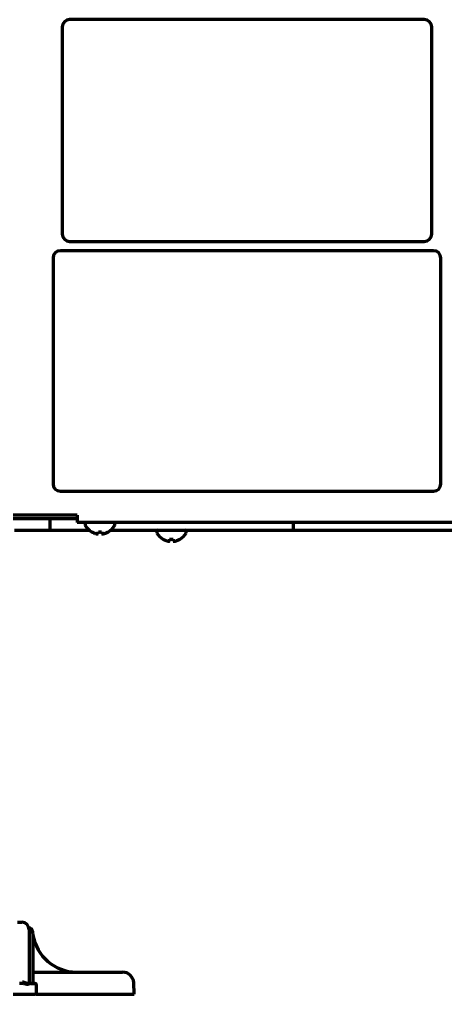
# Model space of a CAD drawing. Header units: inches. Extents: x -2898 to 7248, y 606 to 5598.
# Drawn here: x 1178.4 to 1293.8, y 2233.3 to 2496.8 of the extents above; entities that cross this region are included whole.
import ezdxf

# ---------------------------------------------------------------- set-up
doc = ezdxf.new("R2010")
doc.units = ezdxf.units.IN

msp = doc.modelspace()

# ---------------------------------------------------------------- linework, layer by layer
at = {"linetype": 'Continuous', "lineweight": 70}
for p, q in [((1288.02, 2496.84), (1192.02, 2496.84)), ((1190.02, 2494.84), (1190.02, 2438.84)), ((1290.02, 2438.84), (1290.02, 2494.84)), ((1192.02, 2436.84), (1288.02, 2436.84)), ((1290.52, 2434.34), (1189.52, 2434.34)), ((1187.52, 2432.34), (1187.52, 2371.34)), ((1292.52, 2371.34), (1292.52, 2432.34)), ((1189.52, 2369.34), (1290.52, 2369.34)), ((1194.04, 2361.84), (1023.02, 2361.84)), ((1194.02, 2362.84), (1174.02, 2362.84)), ((1186.66, 2361.84), (1186.66, 2358.84)), ((1194.02, 2362.84), (1194.02, 2360.84)), ((1177.07, 2358.84), (1178.66, 2358.84)), ((1178.66, 2358.84), (1186.66, 2358.84)), ((1186.66, 2358.84), (1189.66, 2358.84)), ((1189.66, 2358.84), (1197.27, 2358.84)), ((1773.22, 2360.84), (1194.02, 2360.84)), ((1196.22, 2360.44), (1196.22, 2360.24)), ((1203.18, 2358.84), (1249.5, 2358.84)), ((1204.22, 2360.24), (1204.22, 2360.44)), ((1249.5, 2358.84), (1252.5, 2358.84)), ((1252.5, 2360.84), (1252.5, 2358.84)), ((1252.5, 2358.84), (1260.5, 2358.84)), ((1260.5, 2358.84), (1330, 2358.84)), ((1197.92, 2358.37), (1197.92, 2358.4)), ((1202.52, 2358.4), (1202.52, 2358.37)), ((1215.58, 2358.44), (1215.58, 2358.24)), ((1217.28, 2356.37), (1217.28, 2356.4)), ((1221.88, 2356.4), (1221.88, 2356.37)), ((1223.58, 2358.24), (1223.58, 2358.44)), ((1177.92, 2252.84), (1179.09, 2252.82)), ((1181.06, 2250.82), (1181.06, 2236.67)), ((1181.56, 2250.29), (1181.31, 2250.29)), ((1182.06, 2249.79), (1182.06, 2249.54)), ((1182.06, 2249.54), (1182.06, 2236.79)), ((1182.06, 2239.34), (1206.36, 2239.34)), ((1181.56, 2236.29), (1182.52, 2236.29)), ((1183.07, 2233.79), (1183.07, 2235.79)), ((1209.52, 2233.34), (1209.36, 2236.5)), ((1182.57, 2233.29), (1121.57, 2233.29)), ((1182.79, 2233.34), (1209.52, 2233.34))]:
    msp.add_line(p, q, dxfattribs=at)
for centre, radius, start, end in [((1192.02, 2494.84), 2, 90, 180), ((1288.02, 2494.84), 2, 0, 90), ((1192.02, 2438.84), 2, 180, 270), ((1288.02, 2438.84), 2, 270, 0), ((1189.52, 2432.34), 2, 90, 180), ((1290.52, 2432.34), 2, 0, 90), ((1189.52, 2371.34), 2, 180, 270), ((1290.52, 2371.34), 2, 270, 0), ((1196.62, 2360.44), 0.4, 90, 180), ((1196.62, 2360.24), 0.4, 180, 210.3012), ((1200.42, 2362.46), 4.8, 210.3012, 238.4186), ((1200.02, 2362.46), 4.8, 301.5837, 329.6988), ((1203.82, 2360.44), 0.4, 0, 90), ((1203.82, 2360.24), 0.4, 329.6988, 0), ((1215.98, 2358.44), 0.4, 90, 180), ((1223.18, 2358.44), 0.4, 0, 90), ((1200.22, 2362.15), 3.78, 262.3959, 269.9965), ((1200.22, 2362.15), 3.78, 270.0035, 277.6041), ((1215.98, 2358.24), 0.4, 180, 210.3012), ((1219.78, 2360.46), 4.8, 210.3012, 238.4186), ((1219.58, 2360.15), 3.78, 262.3959, 269.9965), ((1219.58, 2360.15), 3.78, 270.0035, 277.6041), ((1219.38, 2360.46), 4.8, 301.5837, 329.6988), ((1223.18, 2358.24), 0.4, 329.6988, 0), ((1179.06, 2250.82), 2, 0, 89), ((1180.94, 2250.34), 1, 4.4117, 87.3628), ((1181.31, 2250.54), 0.25, 180, 270), ((1181.56, 2249.79), 0.5, 0, 90), ((1193.91, 2251.34), 12, 184.4117, 186.074), ((1193.91, 2251.34), 12, 189.1712, 270), ((1206.36, 2236.34), 3, 3, 90), ((1181.56, 2236.79), 0.5, 180, 270), ((1182.56, 2236.79), 0.5, 180, 270), ((1182.57, 2235.79), 0.5, 0, 90), ((1182.57, 2233.79), 0.5, 270, 0)]:
    msp.add_arc(centre, radius, start, end, dxfattribs=at)
msp.add_ellipse((1182.52, 2236.79), major_axis=(0, -0.5), ratio=0.961623, start_param=4.712389, end_param=6.283185, dxfattribs=at)
for points, knots in [([(1197.92, 2358.4), (1198.13, 2358.27), (1198.34, 2358.17), (1198.66, 2358.03), (1198.77, 2357.99), (1198.99, 2357.91), (1199.11, 2357.88), (1199.22, 2357.85)], [0, 0, 0, 0, 0.5, 0.5, 0.75, 0.75, 1, 1, 1, 1]), ([(1200.72, 2358.4), (1200.72, 2358.27), (1200.72, 2358.17), (1200.72, 2358.03), (1200.72, 2357.99), (1200.72, 2357.91), (1200.72, 2357.88), (1200.72, 2357.85)], [0, 0, 0, 0, 0.5, 0.5, 0.75, 0.75, 1, 1, 1, 1]), ([(1217.28, 2356.4), (1217.49, 2356.27), (1217.7, 2356.17), (1218.02, 2356.03), (1218.13, 2355.99), (1218.35, 2355.91), (1218.47, 2355.88), (1218.58, 2355.85)], [0, 0, 0, 0, 0.5, 0.5, 0.75, 0.75, 1, 1, 1, 1]), ([(1220.08, 2356.4), (1220.08, 2356.27), (1220.08, 2356.17), (1220.08, 2356.03), (1220.08, 2355.99), (1220.08, 2355.91), (1220.08, 2355.88), (1220.08, 2355.85)], [0, 0, 0, 0, 0.5, 0.5, 0.75, 0.75, 1, 1, 1, 1]), ([(1179.44, 2236.23), (1179.36, 2236.24), (1179.27, 2236.25), (1179.11, 2236.27), (1179.03, 2236.27), (1178.86, 2236.28), (1178.77, 2236.29), (1178.61, 2236.29), (1178.52, 2236.29), (1178.44, 2236.29)], [0, 0, 0, 0, 0.25, 0.25, 0.5, 0.5, 0.75, 0.75, 1, 1, 1, 1]), ([(1181.06, 2236.67), (1181.06, 2236.63), (1181.05, 2236.59), (1181.02, 2236.53), (1181.01, 2236.5), (1180.98, 2236.46), (1180.96, 2236.44), (1180.93, 2236.4), (1180.91, 2236.38), (1180.86, 2236.34), (1180.83, 2236.33), (1180.79, 2236.3), (1180.77, 2236.3), (1180.74, 2236.29), (1180.73, 2236.28), (1180.68, 2236.27), (1180.64, 2236.27), (1180.56, 2236.27), (1180.52, 2236.27), (1180.44, 2236.29), (1180.39, 2236.3), (1180.3, 2236.33), (1180.25, 2236.34), (1180.15, 2236.38), (1180.1, 2236.4), (1179.99, 2236.44), (1179.93, 2236.46), (1179.82, 2236.5), (1179.76, 2236.53), (1179.57, 2236.59), (1179.44, 2236.63), (1179.3, 2236.67)], [0, 0, 0, 0, 0.125, 0.125, 0.1875, 0.1875, 0.25, 0.25, 0.3125, 0.3125, 0.375, 0.375, 0.40625, 0.40625, 0.4375, 0.4375, 0.5, 0.5, 0.5625, 0.5625, 0.625, 0.625, 0.6875, 0.6875, 0.75, 0.75, 0.8125, 0.8125, 0.875, 0.875, 1, 1, 1, 1]), ([(1181.33, 2236.23), (1181.3, 2236.21), (1181.26, 2236.19), (1181.17, 2236.15), (1181.12, 2236.13), (1181.01, 2236.08), (1180.95, 2236.07), (1180.86, 2236.05), (1180.85, 2236.05), (1180.81, 2236.04), (1180.79, 2236.04), (1180.74, 2236.03), (1180.7, 2236.03), (1180.62, 2236.03), (1180.58, 2236.03), (1180.49, 2236.04), (1180.45, 2236.04), (1180.31, 2236.07), (1180.21, 2236.08), (1180.06, 2236.11), (1180.01, 2236.13), (1179.9, 2236.15), (1179.85, 2236.16), (1179.68, 2236.19), (1179.56, 2236.21), (1179.44, 2236.23)], [0, 0, 0, 0, 0.125, 0.125, 0.25, 0.25, 0.375, 0.375, 0.40625, 0.40625, 0.4375, 0.4375, 0.5, 0.5, 0.5625, 0.5625, 0.625, 0.625, 0.75, 0.75, 0.8125, 0.8125, 0.875, 0.875, 1, 1, 1, 1]), ([(1181.56, 2236.29), (1181.52, 2236.29), (1181.49, 2236.29), (1181.43, 2236.27), (1181.41, 2236.27), (1181.37, 2236.25), (1181.35, 2236.24), (1181.33, 2236.23)], [0, 0, 0, 0, 0.5, 0.5, 0.75, 0.75, 1, 1, 1, 1]), ([(1182.55, 2236.29), (1182.55, 2236.29), (1182.54, 2236.29), (1182.53, 2236.29), (1182.53, 2236.29), (1182.52, 2236.29)], [0, 0, 0, 0, 0.5, 0.5, 1, 1, 1, 1])]:
    msp.add_open_spline(points, degree=3, knots=knots, dxfattribs=at)
for points in [[(1199.22, 2357.85), (1199.25, 2357.84), (1199.3, 2357.84), (1199.37, 2357.83), (1199.45, 2357.83), (1199.52, 2357.83), (1199.58, 2357.83), (1199.65, 2357.84), (1199.7, 2357.84), (1199.72, 2357.85)], [(1199.72, 2357.85), (1199.72, 2357.86), (1199.72, 2357.89), (1199.72, 2357.94), (1199.72, 2358), (1199.72, 2358.06), (1199.72, 2358.13), (1199.72, 2358.2), (1199.72, 2358.29), (1199.72, 2358.36), (1199.72, 2358.4)], [(1200.72, 2357.85), (1200.75, 2357.84), (1200.79, 2357.84), (1200.87, 2357.83), (1200.94, 2357.83), (1201.01, 2357.83), (1201.08, 2357.83), (1201.15, 2357.84), (1201.2, 2357.84), (1201.22, 2357.85)], [(1201.22, 2357.85), (1201.28, 2357.86), (1201.38, 2357.89), (1201.55, 2357.94), (1201.71, 2358), (1201.86, 2358.06), (1202.01, 2358.13), (1202.17, 2358.2), (1202.34, 2358.29), (1202.46, 2358.36), (1202.52, 2358.4)], [(1219.08, 2355.85), (1219.08, 2355.86), (1219.08, 2355.89), (1219.08, 2355.94), (1219.08, 2356), (1219.08, 2356.06), (1219.08, 2356.13), (1219.08, 2356.2), (1219.08, 2356.29), (1219.08, 2356.36), (1219.08, 2356.4)], [(1220.58, 2355.85), (1220.64, 2355.86), (1220.74, 2355.89), (1220.91, 2355.94), (1221.07, 2356), (1221.22, 2356.06), (1221.37, 2356.13), (1221.53, 2356.2), (1221.7, 2356.29), (1221.82, 2356.36), (1221.88, 2356.4)], [(1218.58, 2355.85), (1218.61, 2355.84), (1218.66, 2355.84), (1218.73, 2355.83), (1218.81, 2355.83), (1218.88, 2355.83), (1218.94, 2355.83), (1219.01, 2355.84), (1219.06, 2355.84), (1219.08, 2355.85)], [(1220.08, 2355.85), (1220.11, 2355.84), (1220.15, 2355.84), (1220.23, 2355.83), (1220.3, 2355.83), (1220.37, 2355.83), (1220.44, 2355.83), (1220.51, 2355.84), (1220.56, 2355.84), (1220.58, 2355.85)], [(1182.56, 2236.29), (1182.56, 2236.29), (1182.55, 2236.29), (1182.55, 2236.29)]]:
    msp.add_open_spline(points, degree=3, dxfattribs=at)

doc.saveas('drawing.dxf')
